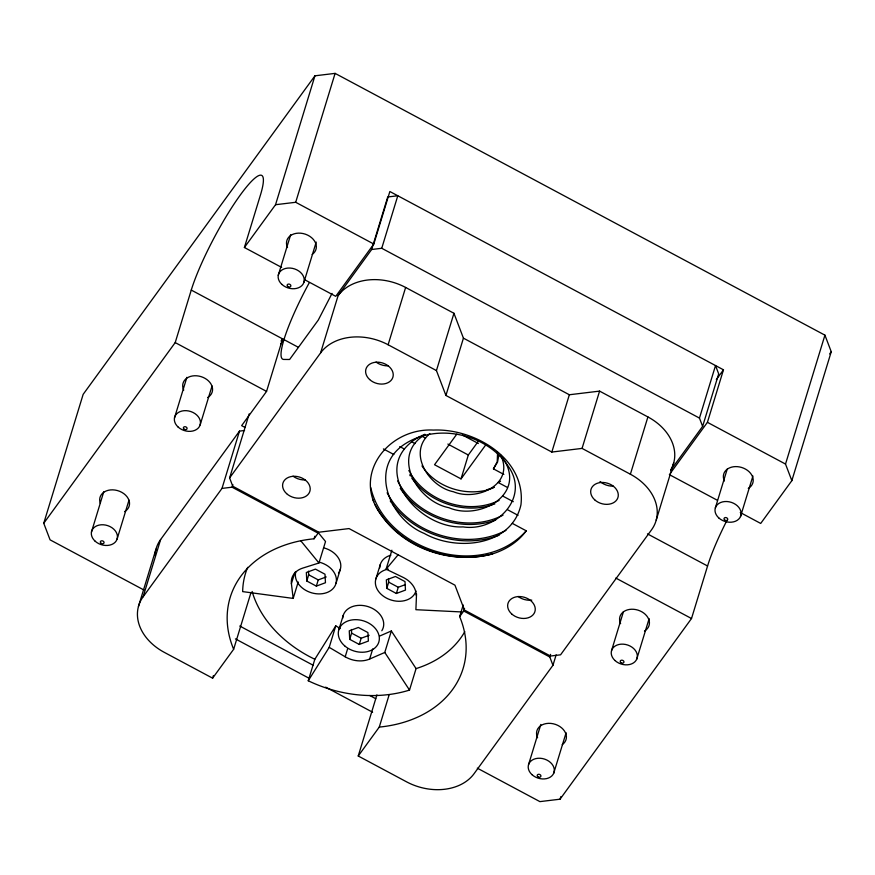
<?xml version="1.0" encoding="UTF-8"?>
<svg xmlns="http://www.w3.org/2000/svg" width="875" height="875" viewBox="0 0 875 875"><rect width="100%" height="100%" fill="white"/><g stroke="black" fill="none" stroke-linecap="round" stroke-linejoin="round"><path stroke-width="1.31" d="M416.533 593.819L415.898 609.7L462.12 611.975M498.881 454.967L497.547 462.055L493.434 468.858L503.858 474.425M143.948 590.013L50.072 539.842L43.75 523.261L83.158 394.341L314.945 75.808L335.103 73.38L824.928 335.158L831.25 351.739L791.842 480.659L760.703 523.447L740.272 512.52M91.448 532.055L103.764 491.761M43.75 523.261L175.208 342.595L191.264 290.073A76.103 12.589 -61.9 0 1 240.461 194.786A76.103 12.589 -61.9 0 1 260.455 194.994L244.398 247.505L281.662 267.422M117.119 539.011L129.008 500.106M174.475 417.944L186.889 377.333M138.458 606.473L155.969 549.183M143.117 596.794L221.998 488.403L232.072 487.189L318.128 533.17L314.038 538.792A121.756 91.897 17 0 0 233.647 649.272L212.614 678.18L164.292 652.356A50.991 38.478 17 0 1 143.117 596.794L160.639 539.503L239.509 431.102L244.552 430.5M200.145 424.911L212.034 385.995M244.398 247.505L275.537 204.717L314.945 75.808M275.537 204.717L295.695 202.289L335.103 73.38M278.25 275.319L290.675 234.697M221.998 488.403L239.509 431.102M229.611 477.936L320.589 352.909L338.111 295.608A50.991 38.478 17 0 1 405.628 287.459L453.95 313.283L463.433 338.155L569.341 394.756L599.583 391.114L647.905 416.938L630.383 474.228A50.991 38.478 17 0 1 651.558 529.78L560.569 654.817L550.495 656.042L464.439 610.05L454.956 585.178L349.048 528.577L318.817 532.219L232.761 486.238L229.611 477.936L249.189 413.886M232.072 487.189L232.87 484.575M245.055 427.459L241.642 425.644L266.558 391.409L282.614 338.898L281.05 341.042M303.931 282.286L316.214 242.08M212.614 678.18L213.412 675.577M233.647 649.272L251.005 592.484M371.667 249.495L387.723 196.973L397.797 195.759L381.741 248.281L371.667 249.495L338.111 295.608M304.489 279.628L335.748 296.33L373.8 244.037L389.856 191.516L723.472 369.808L707.416 422.33L670.152 473.539M247.68 567.328A114.155 86.155 17 0 0 242.659 591.609L293.191 598.413L291.408 583.68L294.886 572.305M293.191 598.413L298.211 581.984M314.038 538.792L314.825 536.211M306.797 581.011L306.348 572.513L315.448 569.122L324.997 574.23L325.456 582.728L316.345 586.119L306.797 581.011L308.689 574.798L308.503 571.167M291.408 583.68A22.827 17.227 17 0 1 302.739 568.105L318.959 562.997L325.533 541.516L317.756 532.011M320.589 352.909A50.991 38.478 17 0 1 388.117 344.75L405.628 287.459M316.345 586.119L318.248 579.906L326.211 576.942M295.783 571.867A20.923 15.794 17 0 0 311.763 592.867A20.923 15.794 17 0 0 336.011 583.373L340.397 569.056M464.8 631.652A114.155 86.155 17 0 1 416.073 668.598L409.511 690.08A114.155 86.155 17 0 1 308.252 680.772L314.825 659.28L335.77 625.866L340.331 628.556M308.252 680.772L329.197 647.347L335.77 625.866M338.855 629.683L343.23 615.366M349.716 639.352L349.256 630.853L358.367 627.462L367.916 632.57L368.375 641.058L359.264 644.448L349.716 639.352L351.608 633.139L351.422 629.497M416.073 668.598L391.344 630.973L384.781 652.466L369.644 659.039A22.827 17.227 17 0 1 345.188 656.786L347.648 648.725M630.383 474.228L582.061 448.405L551.83 452.058L445.922 395.456L436.439 370.573L453.95 313.283M375.867 578.966L380.242 564.648M359.264 644.448L361.167 638.247L369.13 635.283M416.128 595.153A22.827 17.227 17 0 0 403.003 577.325L386.083 569.177L391.88 550.211M386.805 588.372L386.356 579.873L395.456 576.483L405.005 581.591L405.464 590.089L396.364 593.48L386.805 588.372L388.708 582.159L388.511 578.528M445.922 395.456L463.433 338.155M369.644 659.039L372.728 648.922M396.364 593.48L398.256 587.267L405.081 584.73M556.15 654.861L552.956 665.284L474.086 773.675A50.991 38.478 17 0 1 406.558 781.834L358.236 756L376.917 694.892M358.236 756L379.269 727.092L389.134 694.837M456.838 434.098L434.547 464.734L461.027 478.887L468.322 455.011L478.669 440.792M379.269 727.092A121.756 91.897 17 0 0 459.659 616.612L463.214 604.997M459.659 616.612L463.75 611.002L464.548 608.388M551.83 452.058L569.341 394.756M582.061 448.405L599.583 391.114M552.956 665.284L549.795 656.994L550.594 654.38M528.522 764.706L540.816 724.489M553.7 773.292L566.103 732.747M477.312 768.173L539.897 801.62L560.055 799.192L560.853 796.589M611.548 650.606L623.448 611.68M656.217 520.1L673.739 462.809M702.625 426.377L699.464 418.086L715.52 365.564L718.681 373.855L702.625 426.377L670.666 470.291M636.727 659.192L649.13 618.647M715.334 507.97L727.234 469.055M560.055 799.192L691.513 618.527L707.569 566.005A76.103 12.589 -61.9 0 1 726.83 520.647M740.502 516.567L752.916 476.011M791.842 480.659L785.52 464.067L824.928 335.158M332.041 293.42L318.259 320.108L289.603 359.494L283.752 359.439A76.103 12.589 -61.9 0 1 309.302 282.669M280.744 343.995L283.938 339.598M420.405 436.209C365.991 465.489 416.817 529.222 463.094 526.903C496.519 532.033 530.863 497.142 507.85 465.686C486.238 433.847 437.795 422.931 405.147 443.822C367.773 467.644 389.911 519.531 424.266 533.444C456.148 551.622 511.525 546.514 520.942 504.853C526.323 458.773 474.469 428.258 433.464 430.073C388.522 427.645 351.345 474.589 380.931 514.653M461.027 478.887L485.702 444.97M716.33 379.619L723.472 369.808M829.642 353.948L831.25 351.739M424.966 434.645C390.064 455.602 417.353 501.583 448.995 507.73C478.57 520.636 525.602 495.545 504.295 460.239M429.811 433.628C406.941 453.02 429.122 486.948 453.512 491.761C476 501.266 513.538 485.603 501.441 456.717M512.334 523.392L526.236 530.819C481.677 580.683 385.197 551.119 370.705 487.441M493.434 468.858L497.219 461.759L497.569 453.009M386.083 569.177L398.125 554.783M505.936 530.392C465.106 551.775 408.45 533.389 387.111 492.756M503.016 515.145C466.692 534.002 416.117 517.42 397.666 480.944M500.566 481.25L498.159 482.497L507.423 487.441M499.067 500.456C468.311 515.397 427.142 502.02 410.025 472.686M421.498 435.695L422.625 435.203M379.706 636.038L391.344 630.973M499.067 535.238C461.847 549.62 416.03 535.456 392.186 503.77M493.73 504.339L494.889 503.891M423.762 434.722L424.911 434.284M495.644 520.089C461.727 532.197 420.186 518.383 400.247 488.392M492.559 504.777C463.772 514.259 429.373 502.786 411.797 478.155M380.909 514.511C404.611 549.587 452.889 564.845 492.734 553.831A87.139 65.767 17 0 0 526.236 530.819M492.614 553.864C449.192 565.578 396.561 545.803 375.255 504.952M314.825 659.28L309.356 656.513A114.155 86.155 17 0 1 252.142 591.489M295.695 202.289L373.8 244.037M381.741 248.281L699.464 418.086M707.416 422.33L785.52 464.067M669.353 474.622L717.434 500.314M388.117 344.75L436.439 370.573M191.264 290.073L298.255 347.255M462.678 435.127L478.352 443.505M647.478 533.892L707.569 566.005M447.869 444.073L468.322 455.011M422.034 436.253L425.513 438.113M411.48 441.722L414.947 443.57M502.884 496.125L513.308 501.692M399.755 446.567L404.392 449.039M507.609 509.764L518.033 515.331M383.403 448.93L393.827 454.497M175.208 342.595L266.558 391.409M615.792 578.058L691.513 618.527M463.75 611.002L549.795 656.994M388.708 582.159L398.256 587.267M308.689 574.798L318.248 579.906M351.608 633.139L361.167 638.247M239.761 626.03L313.173 665.263M369.731 695.494L375.758 698.709M235.408 638.892L308.82 678.125M325.675 687.138L372.608 712.217M329.197 647.347L345.188 656.786M300.825 540.827L318.959 562.997M390.25 500.981L391.202 502.381M384.781 652.466L409.511 690.08M421.98 465.905C435.52 486.806 463.477 496.048 487.255 490.033A51.975 39.233 17 0 0 494.102 487.244M503.103 458.27L503.716 459.255M409.697 474.852L410.364 475.967M408.855 470.444L409.423 471.57M500.697 455.022L501.08 455.864M373.067 500.019L373.745 501.67M497.273 451.62L497.438 452.309M305.211 479.97A15.225 11.484 17 0 1 293.027 476.186M531.759 600.13A15.225 11.484 17 0 1 518.077 596.466M388.237 365.87A15.225 11.484 17 0 1 376.053 362.086M613.288 486.15A15.225 11.484 17 0 1 600.02 481.502M342.683 618.297A20.923 15.794 17 0 1 368.113 606.627A20.923 15.794 17 0 1 381.817 630.744M379.75 567.875A20.923 15.794 17 0 1 390.884 555.177M415.953 590.997A20.923 15.794 17 0 1 382.616 595.591A20.923 15.794 17 0 1 388.237 569.089M324.417 548.045A20.923 15.794 17 0 1 338.483 573.027M320.031 562.373A20.923 15.794 17 0 1 336.011 583.373M493.927 487.364A52.402 38.03 18.3 0 1 487.036 489.694M647.905 416.938A50.991 38.478 17 0 1 670.666 470.061M154.984 555.472A50.991 38.478 17 0 1 160.639 539.503M100.352 503.409A15.225 11.484 17 0 1 108.15 490.328A15.225 11.484 17 0 1 127.017 496.738A15.225 11.484 17 0 1 124.589 511.645M537.578 737.734A15.225 11.484 17 0 1 544.075 724.084A15.225 11.484 17 0 1 563.27 729.466A15.225 11.484 17 0 1 562.231 744.647M620.605 623.623A15.225 11.484 17 0 1 627.419 609.886A15.225 11.484 17 0 1 646.712 615.869A15.225 11.484 17 0 1 644.492 631.028M183.728 390.141A15.225 11.484 17 0 1 190.542 376.403A15.225 11.484 17 0 1 209.847 382.386A15.225 11.484 17 0 1 207.616 397.545M287.514 247.516A15.225 11.484 17 0 1 294.011 233.877A15.225 11.484 17 0 1 313.206 239.258A15.225 11.484 17 0 1 312.167 254.428M724.391 480.998A15.225 11.484 17 0 1 731.194 467.261A15.225 11.484 17 0 1 750.498 473.233A15.225 11.484 17 0 1 748.267 488.403M344.663 645.848A20.923 15.794 17 0 0 378.777 642.228A20.923 15.794 17 0 0 353.008 619.795A20.923 15.794 17 0 0 344.663 645.848M286.573 493.609A14.077 10.62 17 0 0 309.728 491.75A14.077 10.62 17 0 0 292.895 476.317A14.077 10.62 17 0 0 286.573 493.609M369.6 379.509A14.077 10.62 17 0 0 392.755 377.65A14.077 10.62 17 0 0 375.922 362.217A14.077 10.62 17 0 0 369.6 379.509M511.634 613.889A14.077 10.62 17 0 0 534.778 612.03A14.077 10.62 17 0 0 517.956 596.597A14.077 10.62 17 0 0 511.634 613.889M594.661 499.789A14.077 10.62 17 0 0 617.805 497.93A14.077 10.62 17 0 0 600.983 482.497A14.077 10.62 17 0 0 594.661 499.789M95.091 541.155A13.322 10.052 17 0 0 116.987 539.394A13.322 10.052 17 0 0 101.073 524.792A13.322 10.052 17 0 0 95.091 541.155M100.866 543.145A1.903 1.433 17 0 0 103.994 542.894A1.903 1.433 17 0 0 101.719 540.805A1.903 1.433 17 0 0 100.866 543.145M178.117 427.055A13.322 10.052 17 0 0 200.014 425.294A13.322 10.052 17 0 0 184.1 410.692A13.322 10.052 17 0 0 178.117 427.055M183.892 429.034A1.903 1.433 17 0 0 187.02 428.783A1.903 1.433 17 0 0 184.745 426.705A1.903 1.433 17 0 0 183.892 429.034M281.903 284.43A13.322 10.052 17 0 0 303.8 282.669A13.322 10.052 17 0 0 287.875 268.067A13.322 10.052 17 0 0 281.903 284.43M287.678 286.409A1.903 1.433 17 0 0 290.806 286.158A1.903 1.433 17 0 0 288.531 284.069A1.903 1.433 17 0 0 287.678 286.409M531.967 774.638A13.322 10.052 17 0 0 553.864 772.877A13.322 10.052 17 0 0 537.939 758.275A13.322 10.052 17 0 0 531.967 774.638M537.742 776.617A1.903 1.433 17 0 0 540.87 776.377A1.903 1.433 17 0 0 538.595 774.287A1.903 1.433 17 0 0 537.742 776.617M718.769 517.913A13.322 10.052 17 0 0 740.677 516.152A13.322 10.052 17 0 0 724.752 501.55A13.322 10.052 17 0 0 718.769 517.913M724.544 519.892A1.903 1.433 17 0 0 727.683 519.641A1.903 1.433 17 0 0 725.408 517.552A1.903 1.433 17 0 0 724.544 519.892M614.994 660.537A13.322 10.052 17 0 0 636.891 658.777A13.322 10.052 17 0 0 620.966 644.175A13.322 10.052 17 0 0 614.994 660.537M620.769 662.517A1.903 1.433 17 0 0 623.897 662.266A1.903 1.433 17 0 0 621.622 660.188A1.903 1.433 17 0 0 620.769 662.517"/></g></svg>
